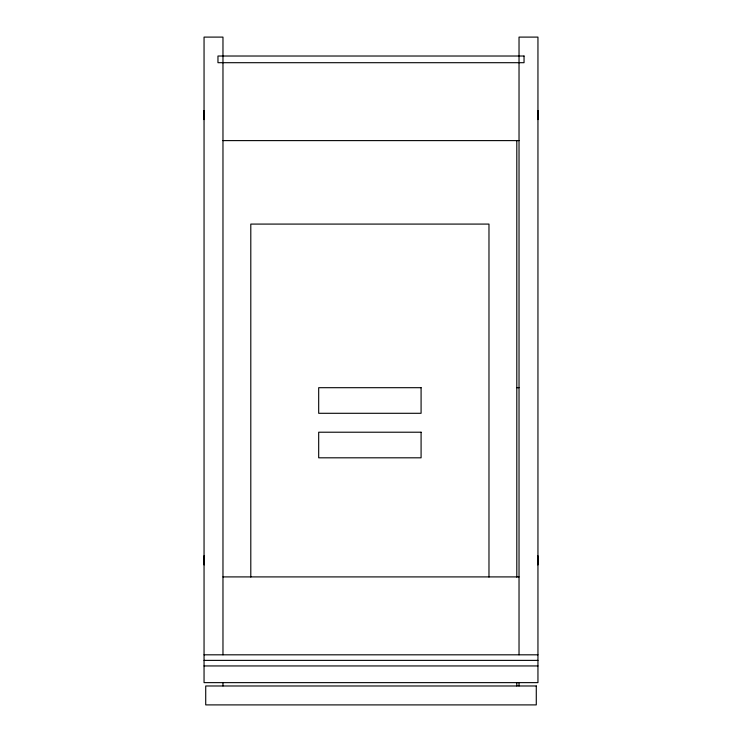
<?xml version="1.0" encoding="UTF-8"?>
<svg xmlns="http://www.w3.org/2000/svg" width="742" height="742" viewBox="0 0 742 742"><rect width="100%" height="100%" fill="white"/><g stroke="black" fill="none" stroke-linecap="round" stroke-linejoin="round"><path stroke-width="1.11" d="M222.971 140.609L519.029 140.609M516.803 387.695L519.029 387.695M222.971 576.905L519.029 576.905M204.05 654.815L537.95 654.815M204.05 660.38L537.95 660.38M204.05 665.945L537.95 665.945M519.029 654.815L519.029 37.1L537.95 37.1L537.95 682.64L204.05 682.64L204.05 37.1L222.971 37.1L222.971 654.815M519.029 682.51L519.029 685.979M516.803 140.609L516.803 577.137M516.803 682.501L516.803 685.979M488.978 577.044L488.978 224.084L250.796 224.084L250.796 577.044M222.971 682.501L222.971 685.979M204.143 119.555A33.585 33.585 0 0 1 204.143 110.836M203.994 119.573A33.585 33.585 0 0 1 203.976 110.818M537.857 110.836A33.585 33.585 0 0 1 537.857 119.555M537.969 110.827A33.483 33.483 0 0 1 537.987 119.573M537.857 556.036A33.585 33.585 0 0 1 537.857 564.755M537.969 556.027A33.483 33.483 0 0 1 537.987 564.773M204.143 564.755A33.585 33.585 0 0 1 204.143 556.036M203.994 564.773A33.585 33.585 0 0 1 203.976 556.018M524.038 56.021L217.963 56.021L217.963 62.699L524.038 62.699L524.038 56.021M421.085 387.695L318.689 387.695L318.689 413.294L421.085 413.294L421.085 387.695M421.085 432.215L318.689 432.215L318.689 457.814L421.085 457.814L421.085 432.215M536.281 685.979L205.72 685.979L205.72 704.9L536.281 704.9L536.281 685.979"/></g></svg>
